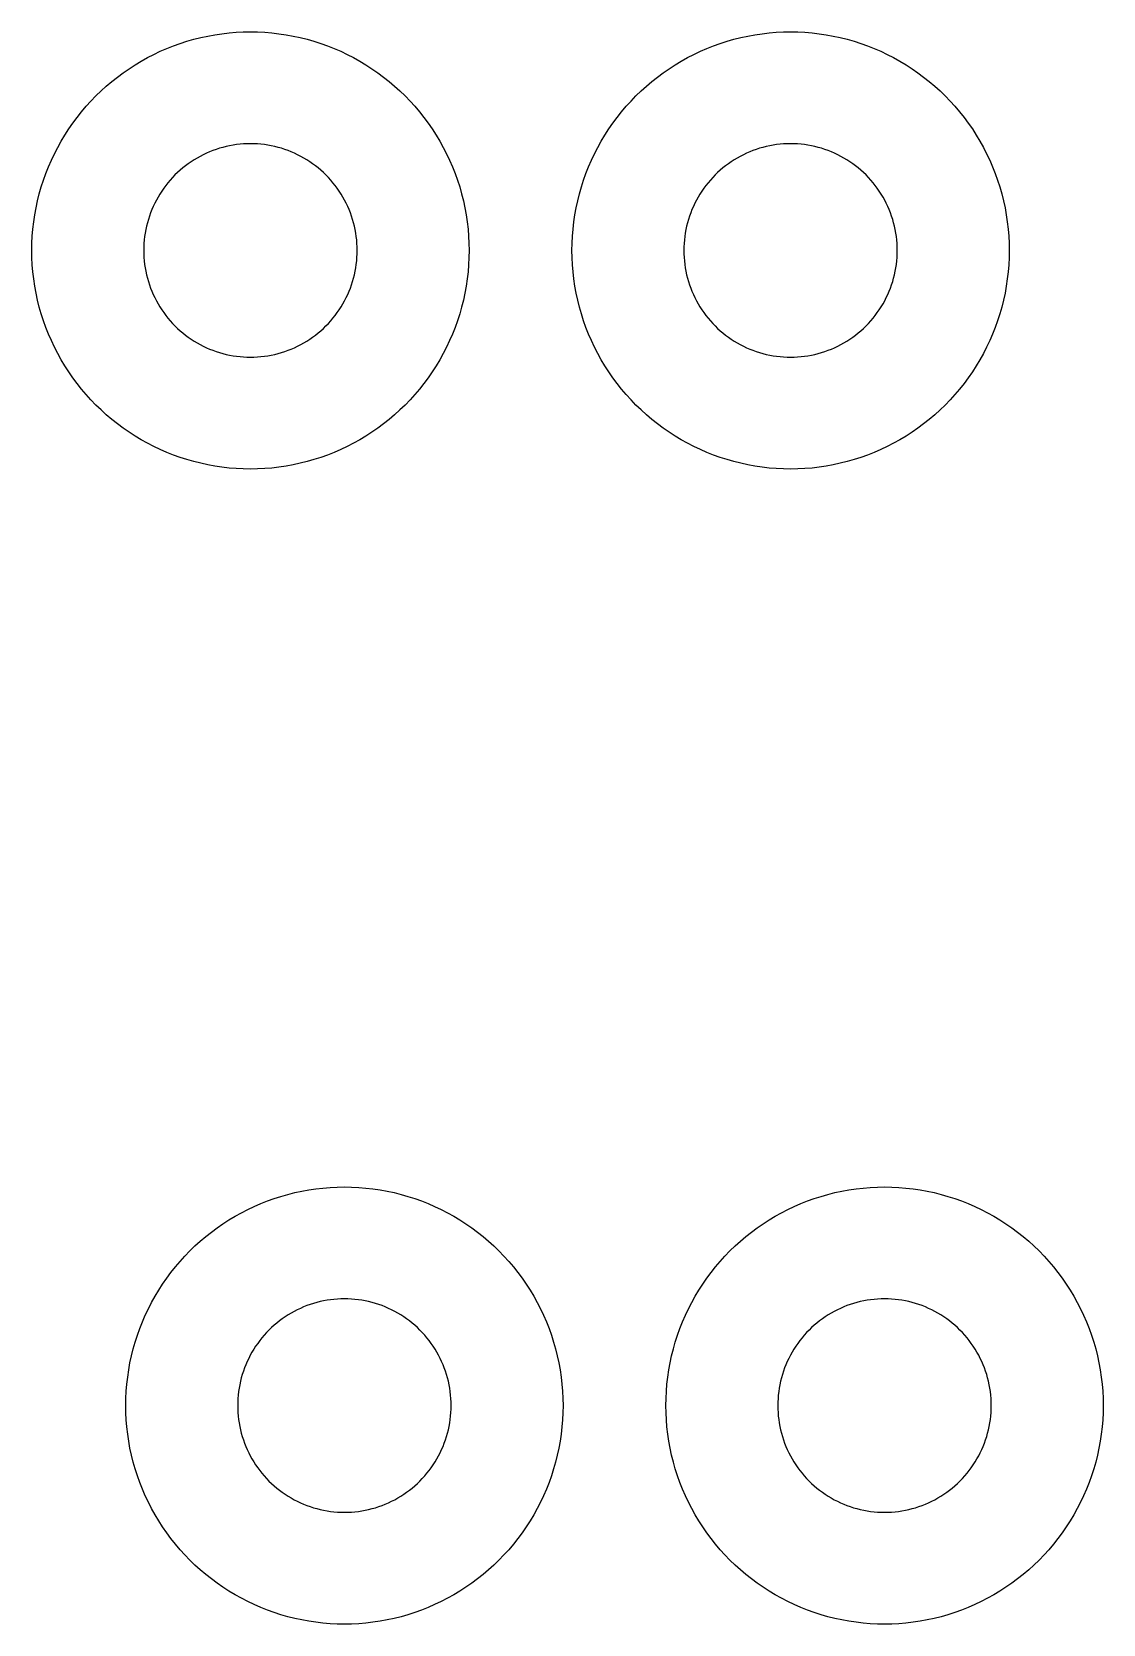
# Model space of a CAD drawing. Header units: millimetres. Extents: x 0 to 479, y 10 to 280.
# Drawn here: x 374.3 to 416, y 9.6 to 71.5 of the extents above; entities that cross this region are included whole.
import ezdxf

# ---------------------------------------------------------------- set-up
doc = ezdxf.new("R2010")
doc.units = ezdxf.units.MM
doc.layers.add('CUT', color=1, linetype='Continuous')

msp = doc.modelspace()

# ---------------------------------------------------------------- linework, layer by layer
at = {"layer": 'CUT'}
for points in [[(391.342, 62.765), (391.329, 62.488), (391.306, 62.21), (391.274, 61.934), (391.233, 61.659), (391.184, 61.385), (391.125, 61.113), (391.057, 60.844), (390.981, 60.576), (390.896, 60.311), (390.802, 60.049), (390.7, 59.791), (390.589, 59.536), (390.47, 59.284), (390.343, 59.037), (390.208, 58.794), (390.065, 58.555), (389.914, 58.321), (389.756, 58.092), (389.59, 57.869), (389.417, 57.651), (389.237, 57.439), (389.051, 57.233), (388.857, 57.033), (388.657, 56.84), (388.451, 56.653), (388.239, 56.473), (388.021, 56.3), (387.798, 56.134), (387.569, 55.976), (387.335, 55.825), (387.097, 55.682), (386.854, 55.547), (386.606, 55.42), (386.355, 55.301), (386.1, 55.191), (385.841, 55.088), (385.579, 54.995), (385.314, 54.91), (385.047, 54.833), (384.777, 54.766), (384.505, 54.707), (384.231, 54.657), (383.956, 54.616), (383.68, 54.584), (383.403, 54.562), (383.125, 54.548), (382.847, 54.544), (382.569, 54.548), (382.291, 54.562), (382.014, 54.584), (381.737, 54.616), (381.462, 54.657), (381.189, 54.707), (380.917, 54.766), (380.647, 54.833), (380.379, 54.91), (380.115, 54.995), (379.853, 55.088), (379.594, 55.191), (379.339, 55.301), (379.087, 55.42), (378.84, 55.547), (378.597, 55.682), (378.358, 55.825), (378.125, 55.976), (377.896, 56.134), (377.672, 56.3), (377.455, 56.473), (377.242, 56.653), (377.036, 56.84), (376.836, 57.033), (376.643, 57.233), (376.456, 57.439), (376.276, 57.651), (376.103, 57.869), (375.938, 58.092), (375.779, 58.321), (375.629, 58.555), (375.486, 58.794), (375.351, 59.037), (375.223, 59.284), (375.105, 59.536), (374.994, 59.791), (374.892, 60.049), (374.798, 60.311), (374.713, 60.576), (374.636, 60.844), (374.569, 61.113), (374.51, 61.385), (374.46, 61.659), (374.42, 61.934), (374.388, 62.21), (374.365, 62.488), (374.351, 62.765), (374.347, 63.044), (374.351, 63.322), (374.365, 63.599), (374.388, 63.877), (374.42, 64.153), (374.46, 64.428), (374.51, 64.702), (374.569, 64.974), (374.636, 65.243), (374.713, 65.511), (374.798, 65.776), (374.892, 66.038), (374.994, 66.296), (375.105, 66.552), (375.223, 66.803), (375.351, 67.05), (375.486, 67.294), (375.629, 67.532), (375.779, 67.766), (375.938, 67.995), (376.103, 68.218), (376.276, 68.436), (376.456, 68.648), (376.643, 68.854), (376.836, 69.054), (377.036, 69.247), (377.242, 69.434), (377.455, 69.614), (377.672, 69.787), (377.896, 69.953), (378.125, 70.111), (378.358, 70.262), (378.597, 70.405), (378.84, 70.54), (379.087, 70.667), (379.339, 70.786), (379.594, 70.896), (379.853, 70.999), (380.115, 71.092), (380.379, 71.178), (380.647, 71.254), (380.917, 71.321), (381.189, 71.38), (381.462, 71.43), (381.737, 71.471), (382.014, 71.503), (382.291, 71.525), (382.569, 71.539), (382.847, 71.544), (383.125, 71.539), (383.403, 71.525), (383.68, 71.503), (383.956, 71.471), (384.231, 71.43), (384.505, 71.38), (384.777, 71.321), (385.047, 71.254), (385.314, 71.178), (385.579, 71.092), (385.841, 70.999), (386.1, 70.896), (386.355, 70.786), (386.606, 70.667), (386.854, 70.54), (387.097, 70.405), (387.335, 70.262), (387.569, 70.111), (387.798, 69.953), (388.021, 69.787), (388.239, 69.614), (388.451, 69.434), (388.657, 69.247), (388.857, 69.054), (389.051, 68.854), (389.237, 68.648), (389.417, 68.436), (389.59, 68.218), (389.756, 67.995), (389.914, 67.766), (390.065, 67.532), (390.208, 67.294), (390.343, 67.05), (390.47, 66.803), (390.589, 66.552), (390.7, 66.296), (390.802, 66.038), (390.896, 65.776), (390.981, 65.511), (391.057, 65.243), (391.125, 64.974), (391.184, 64.702), (391.233, 64.428), (391.274, 64.153), (391.306, 63.877), (391.329, 63.599), (391.342, 63.322), (391.347, 63.044), (391.342, 62.765)], [(412.342, 62.765), (412.329, 62.488), (412.306, 62.21), (412.274, 61.934), (412.233, 61.659), (412.184, 61.385), (412.125, 61.113), (412.057, 60.844), (411.981, 60.576), (411.896, 60.311), (411.802, 60.049), (411.7, 59.791), (411.589, 59.536), (411.47, 59.284), (411.343, 59.037), (411.208, 58.794), (411.065, 58.555), (410.914, 58.321), (410.756, 58.092), (410.59, 57.869), (410.417, 57.651), (410.237, 57.439), (410.051, 57.233), (409.857, 57.033), (409.657, 56.84), (409.451, 56.653), (409.239, 56.473), (409.021, 56.3), (408.798, 56.134), (408.569, 55.976), (408.335, 55.825), (408.097, 55.682), (407.854, 55.547), (407.606, 55.42), (407.355, 55.301), (407.1, 55.191), (406.841, 55.088), (406.579, 54.995), (406.314, 54.91), (406.047, 54.833), (405.777, 54.766), (405.505, 54.707), (405.231, 54.657), (404.956, 54.616), (404.68, 54.584), (404.403, 54.562), (404.125, 54.548), (403.847, 54.544), (403.569, 54.548), (403.291, 54.562), (403.014, 54.584), (402.737, 54.616), (402.462, 54.657), (402.189, 54.707), (401.917, 54.766), (401.647, 54.833), (401.379, 54.91), (401.115, 54.995), (400.853, 55.088), (400.594, 55.191), (400.339, 55.301), (400.087, 55.42), (399.84, 55.547), (399.597, 55.682), (399.358, 55.825), (399.125, 55.976), (398.896, 56.134), (398.672, 56.3), (398.455, 56.473), (398.242, 56.653), (398.036, 56.84), (397.836, 57.033), (397.643, 57.233), (397.456, 57.439), (397.276, 57.651), (397.103, 57.869), (396.938, 58.092), (396.779, 58.321), (396.629, 58.555), (396.486, 58.794), (396.351, 59.037), (396.223, 59.284), (396.105, 59.536), (395.994, 59.791), (395.892, 60.049), (395.798, 60.311), (395.713, 60.576), (395.636, 60.844), (395.569, 61.113), (395.51, 61.385), (395.46, 61.659), (395.42, 61.934), (395.388, 62.21), (395.365, 62.488), (395.351, 62.765), (395.347, 63.044), (395.351, 63.322), (395.365, 63.599), (395.388, 63.877), (395.42, 64.153), (395.46, 64.428), (395.51, 64.702), (395.569, 64.974), (395.636, 65.243), (395.713, 65.511), (395.798, 65.776), (395.892, 66.038), (395.994, 66.296), (396.105, 66.552), (396.223, 66.803), (396.351, 67.05), (396.486, 67.294), (396.629, 67.532), (396.779, 67.766), (396.938, 67.995), (397.103, 68.218), (397.276, 68.436), (397.456, 68.648), (397.643, 68.854), (397.836, 69.054), (398.036, 69.247), (398.242, 69.434), (398.455, 69.614), (398.672, 69.787), (398.896, 69.953), (399.125, 70.111), (399.358, 70.262), (399.597, 70.405), (399.84, 70.54), (400.087, 70.667), (400.339, 70.786), (400.594, 70.896), (400.853, 70.999), (401.115, 71.092), (401.379, 71.178), (401.647, 71.254), (401.917, 71.321), (402.189, 71.38), (402.462, 71.43), (402.737, 71.471), (403.014, 71.503), (403.291, 71.525), (403.569, 71.539), (403.847, 71.544), (404.125, 71.539), (404.403, 71.525), (404.68, 71.503), (404.956, 71.471), (405.231, 71.43), (405.505, 71.38), (405.777, 71.321), (406.047, 71.254), (406.314, 71.178), (406.579, 71.092), (406.841, 70.999), (407.1, 70.896), (407.355, 70.786), (407.606, 70.667), (407.854, 70.54), (408.097, 70.405), (408.335, 70.262), (408.569, 70.111), (408.798, 69.953), (409.021, 69.787), (409.239, 69.614), (409.451, 69.434), (409.657, 69.247), (409.857, 69.054), (410.051, 68.854), (410.237, 68.648), (410.417, 68.436), (410.59, 68.218), (410.756, 67.995), (410.914, 67.766), (411.065, 67.532), (411.208, 67.294), (411.343, 67.05), (411.47, 66.803), (411.589, 66.552), (411.7, 66.296), (411.802, 66.038), (411.896, 65.776), (411.981, 65.511), (412.057, 65.243), (412.125, 64.974), (412.184, 64.702), (412.233, 64.428), (412.274, 64.153), (412.306, 63.877), (412.329, 63.599), (412.342, 63.322), (412.347, 63.044), (412.342, 62.765)], [(386.995, 63.179), (386.988, 63.315), (386.977, 63.45), (386.961, 63.585), (386.941, 63.72), (386.917, 63.853), (386.888, 63.986), (386.855, 64.118), (386.818, 64.248), (386.777, 64.377), (386.731, 64.505), (386.681, 64.632), (386.627, 64.756), (386.569, 64.879), (386.507, 65), (386.441, 65.119), (386.371, 65.235), (386.297, 65.349), (386.22, 65.461), (386.139, 65.57), (386.055, 65.676), (385.967, 65.78), (385.876, 65.88), (385.781, 65.978), (385.684, 66.072), (385.583, 66.164), (385.48, 66.252), (385.373, 66.336), (385.264, 66.417), (385.152, 66.494), (385.038, 66.568), (384.922, 66.638), (384.803, 66.703), (384.682, 66.766), (384.56, 66.824), (384.435, 66.878), (384.309, 66.928), (384.181, 66.973), (384.052, 67.015), (383.921, 67.052), (383.789, 67.085), (383.656, 67.114), (383.523, 67.138), (383.389, 67.158), (383.254, 67.174), (383.118, 67.185), (382.983, 67.191), (382.847, 67.194), (382.711, 67.191), (382.575, 67.185), (382.44, 67.174), (382.305, 67.158), (382.171, 67.138), (382.037, 67.114), (381.904, 67.085), (381.773, 67.052), (381.642, 67.015), (381.513, 66.973), (381.385, 66.928), (381.259, 66.878), (381.134, 66.824), (381.011, 66.766), (380.891, 66.703), (380.772, 66.638), (380.655, 66.568), (380.541, 66.494), (380.43, 66.417), (380.321, 66.336), (380.214, 66.252), (380.111, 66.164), (380.01, 66.072), (379.912, 65.978), (379.818, 65.88), (379.727, 65.78), (379.639, 65.676), (379.554, 65.57), (379.474, 65.461), (379.396, 65.349), (379.323, 65.235), (379.253, 65.119), (379.187, 65), (379.125, 64.879), (379.067, 64.756), (379.013, 64.632), (378.963, 64.505), (378.917, 64.377), (378.876, 64.248), (378.838, 64.118), (378.805, 63.986), (378.777, 63.853), (378.752, 63.72), (378.732, 63.585), (378.717, 63.45), (378.706, 63.315), (378.699, 63.179), (378.697, 63.044), (378.699, 62.908), (378.706, 62.772), (378.717, 62.637), (378.732, 62.502), (378.752, 62.368), (378.777, 62.234), (378.805, 62.101), (378.838, 61.969), (378.876, 61.839), (378.917, 61.71), (378.963, 61.582), (379.013, 61.455), (379.067, 61.331), (379.125, 61.208), (379.187, 61.087), (379.253, 60.969), (379.323, 60.852), (379.396, 60.738), (379.474, 60.626), (379.554, 60.517), (379.639, 60.411), (379.727, 60.307), (379.818, 60.207), (379.912, 60.109), (380.01, 60.015), (380.111, 59.923), (380.214, 59.836), (380.321, 59.751), (380.43, 59.67), (380.541, 59.593), (380.655, 59.519), (380.772, 59.45), (380.891, 59.384), (381.011, 59.322), (381.134, 59.263), (381.259, 59.209), (381.385, 59.16), (381.513, 59.114), (381.642, 59.072), (381.773, 59.035), (381.904, 59.002), (382.037, 58.973), (382.171, 58.949), (382.305, 58.929), (382.44, 58.914), (382.575, 58.902), (382.711, 58.896), (382.847, 58.894), (382.983, 58.896), (383.118, 58.902), (383.254, 58.914), (383.389, 58.929), (383.523, 58.949), (383.656, 58.973), (383.789, 59.002), (383.921, 59.035), (384.052, 59.072), (384.181, 59.114), (384.309, 59.16), (384.435, 59.209), (384.56, 59.263), (384.682, 59.322), (384.803, 59.384), (384.922, 59.45), (385.038, 59.519), (385.152, 59.593), (385.264, 59.67), (385.373, 59.751), (385.48, 59.836), (385.583, 59.923), (385.684, 60.015), (385.781, 60.109), (385.876, 60.207), (385.967, 60.307), (386.055, 60.411), (386.139, 60.517), (386.22, 60.626), (386.297, 60.738), (386.371, 60.852), (386.441, 60.969), (386.507, 61.087), (386.569, 61.208), (386.627, 61.331), (386.681, 61.455), (386.731, 61.582), (386.777, 61.71), (386.818, 61.839), (386.855, 61.969), (386.888, 62.101), (386.917, 62.234), (386.941, 62.368), (386.961, 62.502), (386.977, 62.637), (386.988, 62.772), (386.995, 62.908), (386.997, 63.044), (386.995, 63.179)], [(407.995, 63.179), (407.988, 63.315), (407.977, 63.45), (407.961, 63.585), (407.941, 63.72), (407.917, 63.853), (407.888, 63.986), (407.855, 64.118), (407.818, 64.248), (407.777, 64.377), (407.731, 64.505), (407.681, 64.632), (407.627, 64.756), (407.569, 64.879), (407.507, 65), (407.441, 65.119), (407.371, 65.235), (407.297, 65.349), (407.22, 65.461), (407.139, 65.57), (407.055, 65.676), (406.967, 65.78), (406.876, 65.88), (406.781, 65.978), (406.684, 66.072), (406.583, 66.164), (406.48, 66.252), (406.373, 66.336), (406.264, 66.417), (406.152, 66.494), (406.038, 66.568), (405.922, 66.638), (405.803, 66.703), (405.682, 66.766), (405.56, 66.824), (405.435, 66.878), (405.309, 66.928), (405.181, 66.973), (405.052, 67.015), (404.921, 67.052), (404.789, 67.085), (404.656, 67.114), (404.523, 67.138), (404.389, 67.158), (404.254, 67.174), (404.118, 67.185), (403.983, 67.191), (403.847, 67.194), (403.711, 67.191), (403.575, 67.185), (403.44, 67.174), (403.305, 67.158), (403.171, 67.138), (403.037, 67.114), (402.904, 67.085), (402.773, 67.052), (402.642, 67.015), (402.513, 66.973), (402.385, 66.928), (402.259, 66.878), (402.134, 66.824), (402.011, 66.766), (401.891, 66.703), (401.772, 66.638), (401.655, 66.568), (401.541, 66.494), (401.43, 66.417), (401.321, 66.336), (401.214, 66.252), (401.111, 66.164), (401.01, 66.072), (400.912, 65.978), (400.818, 65.88), (400.727, 65.78), (400.639, 65.676), (400.554, 65.57), (400.474, 65.461), (400.396, 65.349), (400.323, 65.235), (400.253, 65.119), (400.187, 65), (400.125, 64.879), (400.067, 64.756), (400.013, 64.632), (399.963, 64.505), (399.917, 64.377), (399.876, 64.248), (399.838, 64.118), (399.805, 63.986), (399.777, 63.853), (399.752, 63.72), (399.732, 63.585), (399.717, 63.45), (399.706, 63.315), (399.699, 63.179), (399.697, 63.044), (399.699, 62.908), (399.706, 62.772), (399.717, 62.637), (399.732, 62.502), (399.752, 62.368), (399.777, 62.234), (399.805, 62.101), (399.838, 61.969), (399.876, 61.839), (399.917, 61.71), (399.963, 61.582), (400.013, 61.455), (400.067, 61.331), (400.125, 61.208), (400.187, 61.087), (400.253, 60.969), (400.323, 60.852), (400.396, 60.738), (400.474, 60.626), (400.554, 60.517), (400.639, 60.411), (400.727, 60.307), (400.818, 60.207), (400.912, 60.109), (401.01, 60.015), (401.111, 59.923), (401.214, 59.836), (401.321, 59.751), (401.43, 59.67), (401.541, 59.593), (401.655, 59.519), (401.772, 59.45), (401.891, 59.384), (402.011, 59.322), (402.134, 59.263), (402.259, 59.209), (402.385, 59.16), (402.513, 59.114), (402.642, 59.072), (402.773, 59.035), (402.904, 59.002), (403.037, 58.973), (403.171, 58.949), (403.305, 58.929), (403.44, 58.914), (403.575, 58.902), (403.711, 58.896), (403.847, 58.894), (403.983, 58.896), (404.118, 58.902), (404.254, 58.914), (404.389, 58.929), (404.523, 58.949), (404.656, 58.973), (404.789, 59.002), (404.921, 59.035), (405.052, 59.072), (405.181, 59.114), (405.309, 59.16), (405.435, 59.209), (405.56, 59.263), (405.682, 59.322), (405.803, 59.384), (405.922, 59.45), (406.038, 59.519), (406.152, 59.593), (406.264, 59.67), (406.373, 59.751), (406.48, 59.836), (406.583, 59.923), (406.684, 60.015), (406.781, 60.109), (406.876, 60.207), (406.967, 60.307), (407.055, 60.411), (407.139, 60.517), (407.22, 60.626), (407.297, 60.738), (407.371, 60.852), (407.441, 60.969), (407.507, 61.087), (407.569, 61.208), (407.627, 61.331), (407.681, 61.455), (407.731, 61.582), (407.777, 61.71), (407.818, 61.839), (407.855, 61.969), (407.888, 62.101), (407.917, 62.234), (407.941, 62.368), (407.961, 62.502), (407.977, 62.637), (407.988, 62.772), (407.995, 62.908), (407.997, 63.044), (407.995, 63.179)], [(394.995, 17.851), (394.982, 17.573), (394.959, 17.296), (394.927, 17.019), (394.886, 16.744), (394.837, 16.471), (394.778, 16.199), (394.71, 15.929), (394.634, 15.662), (394.549, 15.397), (394.455, 15.135), (394.353, 14.876), (394.242, 14.621), (394.123, 14.37), (393.996, 14.122), (393.861, 13.879), (393.718, 13.64), (393.567, 13.407), (393.409, 13.178), (393.244, 12.954), (393.071, 12.737), (392.891, 12.525), (392.704, 12.318), (392.51, 12.119), (392.311, 11.925), (392.104, 11.738), (391.892, 11.558), (391.674, 11.385), (391.451, 11.22), (391.222, 11.061), (390.989, 10.911), (390.75, 10.768), (390.507, 10.633), (390.259, 10.506), (390.008, 10.387), (389.753, 10.276), (389.494, 10.174), (389.232, 10.08), (388.967, 9.995), (388.7, 9.919), (388.43, 9.851), (388.158, 9.792), (387.885, 9.742), (387.609, 9.702), (387.333, 9.67), (387.056, 9.647), (386.778, 9.634), (386.5, 9.629), (386.222, 9.634), (385.944, 9.647), (385.667, 9.67), (385.391, 9.702), (385.115, 9.742), (384.842, 9.792), (384.57, 9.851), (384.3, 9.919), (384.033, 9.995), (383.768, 10.08), (383.506, 10.174), (383.247, 10.276), (382.992, 10.387), (382.741, 10.506), (382.493, 10.633), (382.25, 10.768), (382.011, 10.911), (381.778, 11.061), (381.549, 11.22), (381.326, 11.385), (381.108, 11.558), (380.896, 11.738), (380.689, 11.925), (380.49, 12.119), (380.296, 12.318), (380.109, 12.525), (379.929, 12.737), (379.756, 12.954), (379.591, 13.178), (379.433, 13.407), (379.282, 13.64), (379.139, 13.879), (379.004, 14.122), (378.877, 14.37), (378.758, 14.621), (378.647, 14.876), (378.545, 15.135), (378.451, 15.397), (378.366, 15.662), (378.29, 15.929), (378.222, 16.199), (378.163, 16.471), (378.114, 16.744), (378.073, 17.019), (378.041, 17.296), (378.018, 17.573), (378.005, 17.851), (378, 18.129), (378.005, 18.407), (378.018, 18.685), (378.041, 18.962), (378.073, 19.238), (378.114, 19.514), (378.163, 19.787), (378.222, 20.059), (378.29, 20.329), (378.366, 20.596), (378.451, 20.861), (378.545, 21.123), (378.647, 21.382), (378.758, 21.637), (378.877, 21.888), (379.004, 22.136), (379.139, 22.379), (379.282, 22.618), (379.433, 22.851), (379.591, 23.08), (379.756, 23.303), (379.929, 23.521), (380.109, 23.733), (380.296, 23.939), (380.49, 24.139), (380.689, 24.333), (380.896, 24.52), (381.108, 24.7), (381.326, 24.872), (381.549, 25.038), (381.778, 25.196), (382.011, 25.347), (382.25, 25.49), (382.493, 25.625), (382.741, 25.752), (382.992, 25.871), (383.247, 25.982), (383.506, 26.084), (383.768, 26.178), (384.033, 26.263), (384.3, 26.339), (384.57, 26.407), (384.842, 26.466), (385.115, 26.515), (385.391, 26.556), (385.667, 26.588), (385.944, 26.611), (386.222, 26.624), (386.5, 26.629), (386.778, 26.624), (387.056, 26.611), (387.333, 26.588), (387.609, 26.556), (387.885, 26.515), (388.158, 26.466), (388.43, 26.407), (388.7, 26.339), (388.967, 26.263), (389.232, 26.178), (389.494, 26.084), (389.753, 25.982), (390.008, 25.871), (390.259, 25.752), (390.507, 25.625), (390.75, 25.49), (390.989, 25.347), (391.222, 25.196), (391.451, 25.038), (391.674, 24.872), (391.892, 24.7), (392.104, 24.52), (392.311, 24.333), (392.51, 24.139), (392.704, 23.939), (392.891, 23.733), (393.071, 23.521), (393.244, 23.303), (393.409, 23.08), (393.567, 22.851), (393.718, 22.618), (393.861, 22.379), (393.996, 22.136), (394.123, 21.888), (394.242, 21.637), (394.353, 21.382), (394.455, 21.123), (394.549, 20.861), (394.634, 20.596), (394.71, 20.329), (394.778, 20.059), (394.837, 19.787), (394.886, 19.514), (394.927, 19.238), (394.959, 18.962), (394.982, 18.685), (394.995, 18.407), (395, 18.129), (394.995, 17.851)], [(415.995, 17.851), (415.982, 17.573), (415.959, 17.296), (415.927, 17.019), (415.886, 16.744), (415.837, 16.471), (415.778, 16.199), (415.71, 15.929), (415.634, 15.662), (415.549, 15.397), (415.455, 15.135), (415.353, 14.876), (415.242, 14.621), (415.123, 14.37), (414.996, 14.122), (414.861, 13.879), (414.718, 13.64), (414.567, 13.407), (414.409, 13.178), (414.244, 12.954), (414.071, 12.737), (413.891, 12.525), (413.704, 12.318), (413.51, 12.119), (413.311, 11.925), (413.104, 11.738), (412.892, 11.558), (412.674, 11.385), (412.451, 11.22), (412.222, 11.061), (411.989, 10.911), (411.75, 10.768), (411.507, 10.633), (411.259, 10.506), (411.008, 10.387), (410.753, 10.276), (410.494, 10.174), (410.232, 10.08), (409.967, 9.995), (409.7, 9.919), (409.43, 9.851), (409.158, 9.792), (408.885, 9.742), (408.609, 9.702), (408.333, 9.67), (408.056, 9.647), (407.778, 9.634), (407.5, 9.629), (407.222, 9.634), (406.944, 9.647), (406.667, 9.67), (406.391, 9.702), (406.115, 9.742), (405.842, 9.792), (405.57, 9.851), (405.3, 9.919), (405.033, 9.995), (404.768, 10.08), (404.506, 10.174), (404.247, 10.276), (403.992, 10.387), (403.741, 10.506), (403.493, 10.633), (403.25, 10.768), (403.011, 10.911), (402.778, 11.061), (402.549, 11.22), (402.326, 11.385), (402.108, 11.558), (401.896, 11.738), (401.689, 11.925), (401.49, 12.119), (401.296, 12.318), (401.109, 12.525), (400.929, 12.737), (400.756, 12.954), (400.591, 13.178), (400.433, 13.407), (400.282, 13.64), (400.139, 13.879), (400.004, 14.122), (399.877, 14.37), (399.758, 14.621), (399.647, 14.876), (399.545, 15.135), (399.451, 15.397), (399.366, 15.662), (399.29, 15.929), (399.222, 16.199), (399.163, 16.471), (399.114, 16.744), (399.073, 17.019), (399.041, 17.296), (399.018, 17.573), (399.005, 17.851), (399, 18.129), (399.005, 18.407), (399.018, 18.685), (399.041, 18.962), (399.073, 19.238), (399.114, 19.514), (399.163, 19.787), (399.222, 20.059), (399.29, 20.329), (399.366, 20.596), (399.451, 20.861), (399.545, 21.123), (399.647, 21.382), (399.758, 21.637), (399.877, 21.888), (400.004, 22.136), (400.139, 22.379), (400.282, 22.618), (400.433, 22.851), (400.591, 23.08), (400.756, 23.303), (400.929, 23.521), (401.109, 23.733), (401.296, 23.939), (401.49, 24.139), (401.689, 24.333), (401.896, 24.52), (402.108, 24.7), (402.326, 24.872), (402.549, 25.038), (402.778, 25.196), (403.011, 25.347), (403.25, 25.49), (403.493, 25.625), (403.741, 25.752), (403.992, 25.871), (404.247, 25.982), (404.506, 26.084), (404.768, 26.178), (405.033, 26.263), (405.3, 26.339), (405.57, 26.407), (405.842, 26.466), (406.115, 26.515), (406.391, 26.556), (406.667, 26.588), (406.944, 26.611), (407.222, 26.624), (407.5, 26.629), (407.778, 26.624), (408.056, 26.611), (408.333, 26.588), (408.609, 26.556), (408.885, 26.515), (409.158, 26.466), (409.43, 26.407), (409.7, 26.339), (409.967, 26.263), (410.232, 26.178), (410.494, 26.084), (410.753, 25.982), (411.008, 25.871), (411.259, 25.752), (411.507, 25.625), (411.75, 25.49), (411.989, 25.347), (412.222, 25.196), (412.451, 25.038), (412.674, 24.872), (412.892, 24.7), (413.104, 24.52), (413.311, 24.333), (413.51, 24.139), (413.704, 23.939), (413.891, 23.733), (414.071, 23.521), (414.244, 23.303), (414.409, 23.08), (414.567, 22.851), (414.718, 22.618), (414.861, 22.379), (414.996, 22.136), (415.123, 21.888), (415.242, 21.637), (415.353, 21.382), (415.455, 21.123), (415.549, 20.861), (415.634, 20.596), (415.71, 20.329), (415.778, 20.059), (415.837, 19.787), (415.886, 19.514), (415.927, 19.238), (415.959, 18.962), (415.982, 18.685), (415.995, 18.407), (416, 18.129), (415.995, 17.851)], [(390.648, 18.265), (390.641, 18.4), (390.63, 18.536), (390.614, 18.671), (390.595, 18.805), (390.57, 18.939), (390.542, 19.071), (390.509, 19.203), (390.471, 19.334), (390.43, 19.463), (390.384, 19.591), (390.334, 19.717), (390.28, 19.842), (390.222, 19.964), (390.16, 20.085), (390.094, 20.204), (390.024, 20.32), (389.951, 20.435), (389.873, 20.546), (389.792, 20.655), (389.708, 20.762), (389.62, 20.865), (389.529, 20.966), (389.434, 21.063), (389.337, 21.158), (389.236, 21.249), (389.133, 21.337), (389.026, 21.421), (388.917, 21.502), (388.806, 21.58), (388.691, 21.653), (388.575, 21.723), (388.456, 21.789), (388.335, 21.851), (388.213, 21.909), (388.088, 21.963), (387.962, 22.013), (387.834, 22.059), (387.705, 22.1), (387.574, 22.138), (387.442, 22.171), (387.31, 22.199), (387.176, 22.224), (387.042, 22.243), (386.907, 22.259), (386.771, 22.27), (386.636, 22.277), (386.5, 22.279), (386.364, 22.277), (386.229, 22.27), (386.093, 22.259), (385.958, 22.243), (385.824, 22.224), (385.69, 22.199), (385.558, 22.171), (385.426, 22.138), (385.295, 22.1), (385.166, 22.059), (385.038, 22.013), (384.912, 21.963), (384.787, 21.909), (384.665, 21.851), (384.544, 21.789), (384.425, 21.723), (384.309, 21.653), (384.194, 21.58), (384.083, 21.502), (383.974, 21.421), (383.867, 21.337), (383.764, 21.249), (383.663, 21.158), (383.566, 21.063), (383.471, 20.966), (383.38, 20.865), (383.292, 20.762), (383.208, 20.655), (383.127, 20.546), (383.049, 20.435), (382.976, 20.32), (382.906, 20.204), (382.84, 20.085), (382.778, 19.964), (382.72, 19.842), (382.666, 19.717), (382.616, 19.591), (382.57, 19.463), (382.529, 19.334), (382.491, 19.203), (382.458, 19.071), (382.43, 18.939), (382.405, 18.805), (382.386, 18.671), (382.37, 18.536), (382.359, 18.4), (382.352, 18.265), (382.35, 18.129), (382.352, 17.993), (382.359, 17.858), (382.37, 17.722), (382.386, 17.587), (382.405, 17.453), (382.43, 17.319), (382.458, 17.187), (382.491, 17.055), (382.529, 16.924), (382.57, 16.795), (382.616, 16.667), (382.666, 16.541), (382.72, 16.416), (382.778, 16.293), (382.84, 16.173), (382.906, 16.054), (382.976, 15.937), (383.049, 15.823), (383.127, 15.712), (383.208, 15.603), (383.292, 15.496), (383.38, 15.393), (383.471, 15.292), (383.566, 15.194), (383.663, 15.1), (383.764, 15.009), (383.867, 14.921), (383.974, 14.837), (384.083, 14.756), (384.194, 14.678), (384.309, 14.605), (384.425, 14.535), (384.544, 14.469), (384.665, 14.407), (384.787, 14.349), (384.912, 14.295), (385.038, 14.245), (385.166, 14.199), (385.295, 14.158), (385.426, 14.12), (385.558, 14.087), (385.69, 14.059), (385.824, 14.034), (385.958, 14.014), (386.093, 13.999), (386.229, 13.988), (386.364, 13.981), (386.5, 13.979), (386.636, 13.981), (386.771, 13.988), (386.907, 13.999), (387.042, 14.014), (387.176, 14.034), (387.31, 14.059), (387.442, 14.087), (387.574, 14.12), (387.705, 14.158), (387.834, 14.199), (387.962, 14.245), (388.088, 14.295), (388.213, 14.349), (388.335, 14.407), (388.456, 14.469), (388.575, 14.535), (388.691, 14.605), (388.806, 14.678), (388.917, 14.756), (389.026, 14.837), (389.133, 14.921), (389.236, 15.009), (389.337, 15.1), (389.434, 15.194), (389.529, 15.292), (389.62, 15.393), (389.708, 15.496), (389.792, 15.603), (389.873, 15.712), (389.951, 15.823), (390.024, 15.937), (390.094, 16.054), (390.16, 16.173), (390.222, 16.293), (390.28, 16.416), (390.334, 16.541), (390.384, 16.667), (390.43, 16.795), (390.471, 16.924), (390.509, 17.055), (390.542, 17.187), (390.57, 17.319), (390.595, 17.453), (390.614, 17.587), (390.63, 17.722), (390.641, 17.858), (390.648, 17.993), (390.65, 18.129), (390.648, 18.265)], [(411.648, 18.265), (411.641, 18.4), (411.63, 18.536), (411.614, 18.671), (411.595, 18.805), (411.57, 18.939), (411.542, 19.071), (411.509, 19.203), (411.471, 19.334), (411.43, 19.463), (411.384, 19.591), (411.334, 19.717), (411.28, 19.842), (411.222, 19.964), (411.16, 20.085), (411.094, 20.204), (411.024, 20.32), (410.951, 20.435), (410.873, 20.546), (410.792, 20.655), (410.708, 20.762), (410.62, 20.865), (410.529, 20.966), (410.434, 21.063), (410.337, 21.158), (410.236, 21.249), (410.133, 21.337), (410.026, 21.421), (409.917, 21.502), (409.806, 21.58), (409.691, 21.653), (409.575, 21.723), (409.456, 21.789), (409.335, 21.851), (409.213, 21.909), (409.088, 21.963), (408.962, 22.013), (408.834, 22.059), (408.705, 22.1), (408.574, 22.138), (408.442, 22.171), (408.31, 22.199), (408.176, 22.224), (408.042, 22.243), (407.907, 22.259), (407.771, 22.27), (407.636, 22.277), (407.5, 22.279), (407.364, 22.277), (407.229, 22.27), (407.093, 22.259), (406.958, 22.243), (406.824, 22.224), (406.69, 22.199), (406.558, 22.171), (406.426, 22.138), (406.295, 22.1), (406.166, 22.059), (406.038, 22.013), (405.912, 21.963), (405.787, 21.909), (405.665, 21.851), (405.544, 21.789), (405.425, 21.723), (405.309, 21.653), (405.194, 21.58), (405.083, 21.502), (404.974, 21.421), (404.867, 21.337), (404.764, 21.249), (404.663, 21.158), (404.566, 21.063), (404.471, 20.966), (404.38, 20.865), (404.292, 20.762), (404.208, 20.655), (404.127, 20.546), (404.049, 20.435), (403.976, 20.32), (403.906, 20.204), (403.84, 20.085), (403.778, 19.964), (403.72, 19.842), (403.666, 19.717), (403.616, 19.591), (403.57, 19.463), (403.529, 19.334), (403.491, 19.203), (403.458, 19.071), (403.43, 18.939), (403.405, 18.805), (403.386, 18.671), (403.37, 18.536), (403.359, 18.4), (403.352, 18.265), (403.35, 18.129), (403.352, 17.993), (403.359, 17.858), (403.37, 17.722), (403.386, 17.587), (403.405, 17.453), (403.43, 17.319), (403.458, 17.187), (403.491, 17.055), (403.529, 16.924), (403.57, 16.795), (403.616, 16.667), (403.666, 16.541), (403.72, 16.416), (403.778, 16.293), (403.84, 16.173), (403.906, 16.054), (403.976, 15.937), (404.049, 15.823), (404.127, 15.712), (404.208, 15.603), (404.292, 15.496), (404.38, 15.393), (404.471, 15.292), (404.566, 15.194), (404.663, 15.1), (404.764, 15.009), (404.867, 14.921), (404.974, 14.837), (405.083, 14.756), (405.194, 14.678), (405.309, 14.605), (405.425, 14.535), (405.544, 14.469), (405.665, 14.407), (405.787, 14.349), (405.912, 14.295), (406.038, 14.245), (406.166, 14.199), (406.295, 14.158), (406.426, 14.12), (406.558, 14.087), (406.69, 14.059), (406.824, 14.034), (406.958, 14.014), (407.093, 13.999), (407.229, 13.988), (407.364, 13.981), (407.5, 13.979), (407.636, 13.981), (407.771, 13.988), (407.907, 13.999), (408.042, 14.014), (408.176, 14.034), (408.31, 14.059), (408.442, 14.087), (408.574, 14.12), (408.705, 14.158), (408.834, 14.199), (408.962, 14.245), (409.088, 14.295), (409.213, 14.349), (409.335, 14.407), (409.456, 14.469), (409.575, 14.535), (409.691, 14.605), (409.806, 14.678), (409.917, 14.756), (410.026, 14.837), (410.133, 14.921), (410.236, 15.009), (410.337, 15.1), (410.434, 15.194), (410.529, 15.292), (410.62, 15.393), (410.708, 15.496), (410.792, 15.603), (410.873, 15.712), (410.951, 15.823), (411.024, 15.937), (411.094, 16.054), (411.16, 16.173), (411.222, 16.293), (411.28, 16.416), (411.334, 16.541), (411.384, 16.667), (411.43, 16.795), (411.471, 16.924), (411.509, 17.055), (411.542, 17.187), (411.57, 17.319), (411.595, 17.453), (411.614, 17.587), (411.63, 17.722), (411.641, 17.858), (411.648, 17.993), (411.65, 18.129), (411.648, 18.265)]]:
    msp.add_lwpolyline(points, close=True, dxfattribs=at)

doc.saveas('drawing.dxf')
